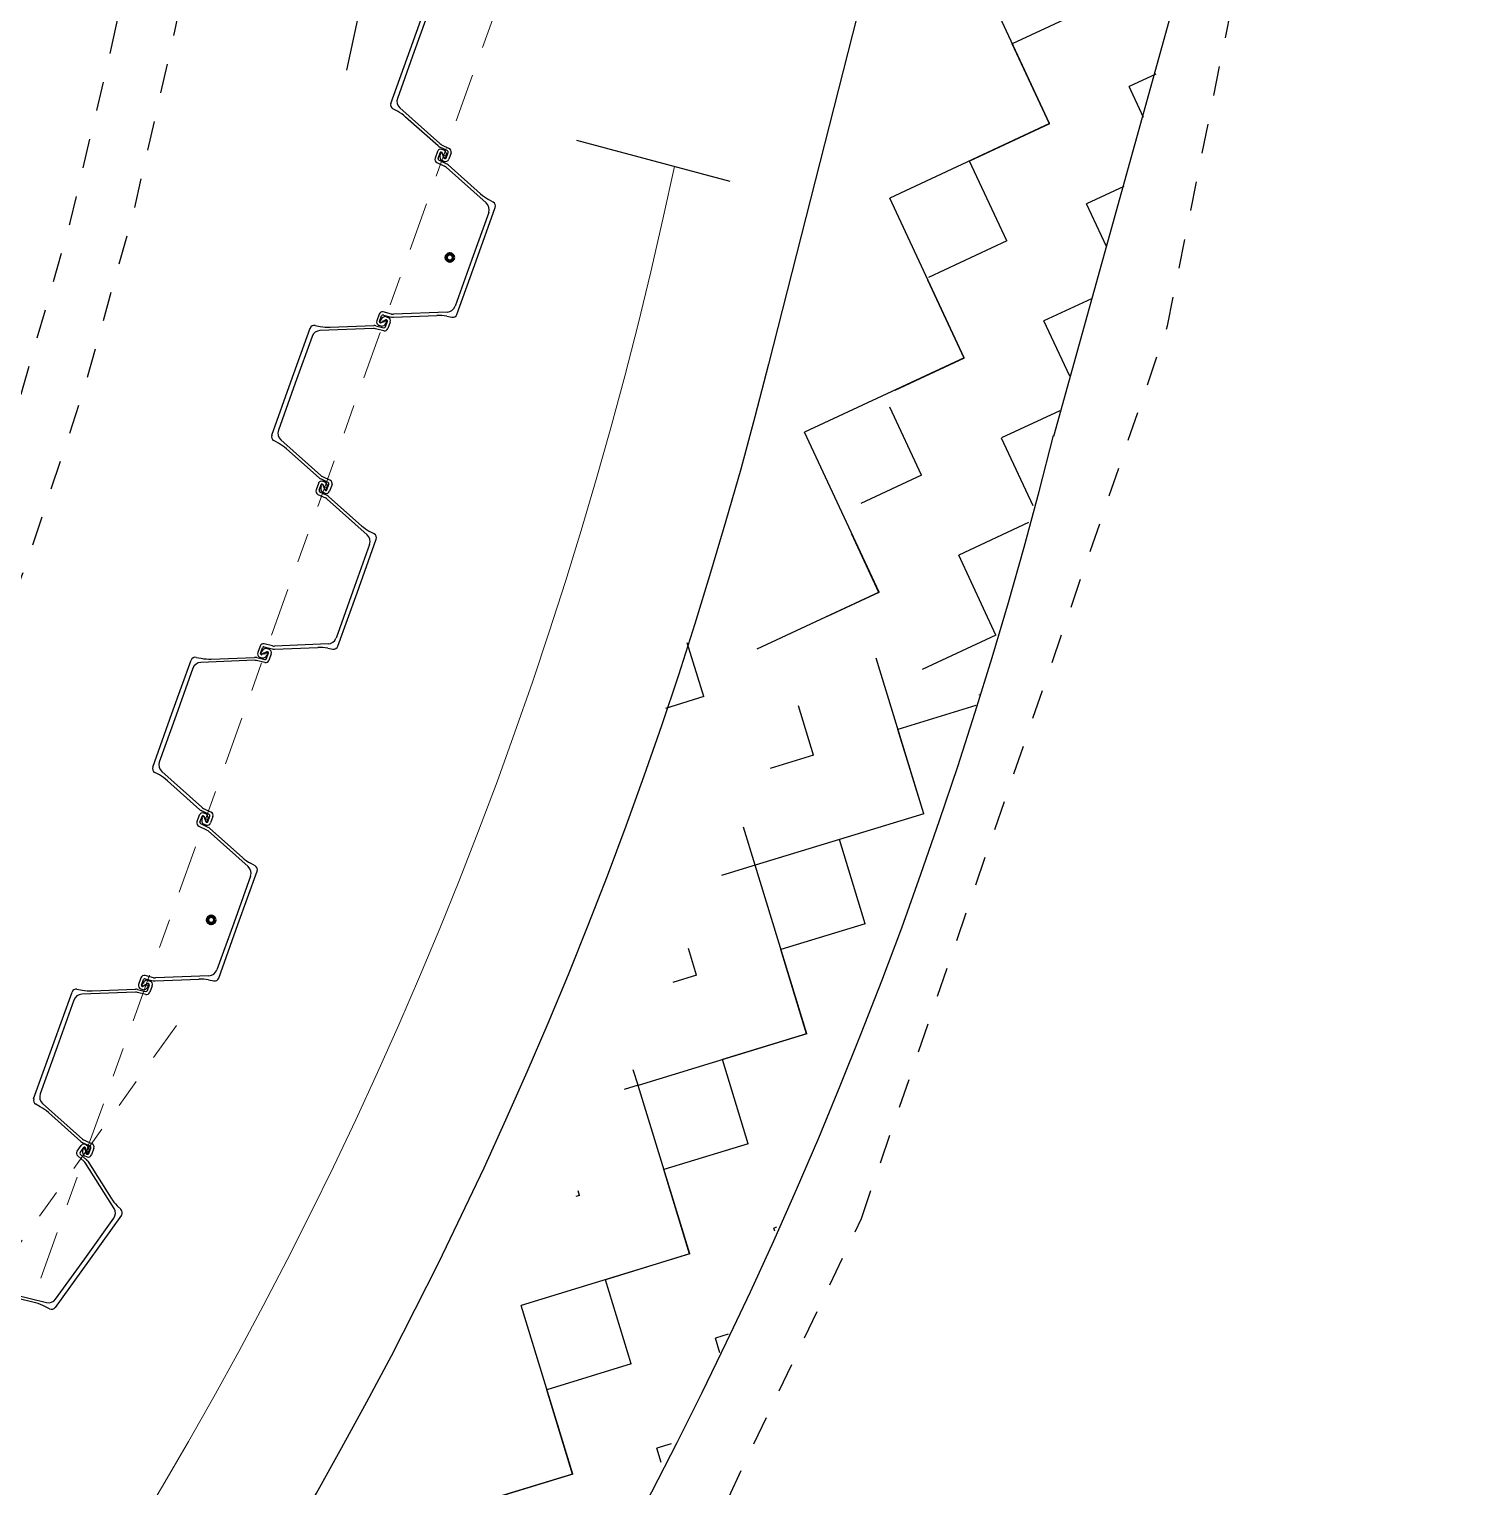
# Model space of a CAD drawing. Header units: metres. Extents: x 2681086.2 to 2681125.9, y 1225431.9 to 1225460.7.
# Drawn here: x 2681120.916 to 2681125.854, y 1225442.685 to 1225447.647 of the extents above; entities that cross this region are included whole.
import ezdxf

# ---------------------------------------------------------------- set-up
doc = ezdxf.new("R2010")
doc.units = ezdxf.units.M
for name, pattern in [('ALL_S17', [0.025, 0, -0.025]), ('AUSGEZOGEN', [0]), ('MITTE2_S7', [0.55, 0.375, -0.175]), ('STRICHPUNKT2_S11', [0.245, 0.165, -0.04, 0, -0.04])]:
    doc.linetypes.add(name, pattern=pattern)
for name, color, linetype, lineweight in [('AXE', 4, 'MITTE2_S7', 18), ('Beton Ansicht', 252, 'AUSGEZOGEN', 25), ('Beton geschnitten', 8, 'AUSGEZOGEN', 25), ('Standard', 7, 'AUSGEZOGEN', 13), ('Vermassung Schnitte', 7, 'AUSGEZOGEN', 18)]:
    doc.layers.add(name, color=color, linetype=linetype, lineweight=lineweight)

# ---------------------------------------------------------------- blocks, each defined once
blk = doc.blocks.new('COMPLEXOBJECT_66')
at = {"color": 7, "linetype": 'AUSGEZOGEN', "lineweight": 25, "transparency": 33554687}
for p, q in [((320.2937, 443.9899), (320.3074, 444.009)), ((320.3171, 443.9548), (320.2955, 443.9739)), ((320.3153, 444.0028), (320.3034, 443.9862)), ((320.3041, 443.9796), (320.3252, 443.961)), ((320.3208, 444.0025), (320.3195, 444.0035)), ((320.3241, 443.982), (320.322, 444.0004)), ((320.3242, 444.0118), (320.3303, 444.0074)), ((320.331, 443.9852), (320.3279, 443.981)), ((320.4193, 443.7953), (320.3217, 443.9494)), ((320.3298, 443.9557), (320.4089, 443.8305)), ((320.4302, 443.8041), (320.4429, 443.7916)), ((319.9507, 443.5124), (319.9645, 443.5315)), ((319.971, 443.5235), (319.9591, 443.5069)), ((320.0019, 443.5109), (319.9776, 443.5249)), ((319.9802, 443.5349), (320.0052, 443.5205)), ((320.0118, 443.5179), (320.189, 443.4747)), ((319.9596, 443.4912), (319.9535, 443.4956)), ((319.9598, 443.5027), (319.9611, 443.5018)), ((319.9635, 443.5013), (319.9817, 443.5053)), ((319.9839, 443.5019), (319.9808, 443.4977)), ((320.1523, 443.4732), (320.0084, 443.5083)), ((320.2, 443.4535), (320.1841, 443.4615))]:
    blk.add_line(p, q, dxfattribs=at)
for points in [[(320.4445, 443.7722), (320.3317, 443.6151), (320.2189, 443.4581)], [(320.2205, 443.4863), (320.3194, 443.624), (320.4183, 443.7617)]]:
    blk.add_lwpolyline(points, dxfattribs=at)
for centre, radius, start, end in [((320.3172, 444.002), 0.012, 54.3126, 144.3126), ((320.3034, 443.9829), 0.012, 144.3126, 228.602), ((320.3074, 443.9833), 0.005, 144.3126, 228.602), ((320.3177, 444.001), 0.003, 54.3126, 144.3126), ((320.319, 444.0001), 0.003, 6.3126, 54.3126), ((320.3262, 443.9822), 0.00213, 186.3126, 324.3126), ((320.3244, 443.9993), 0.01, 13.7743, 54.3126), ((320.3147, 443.9969), 0.02, 324.3126, 13.7743), ((320.3006, 443.936), 0.025, 32.3296, 48.602), ((320.3086, 443.9423), 0.025, 32.3296, 48.602), ((320.5357, 443.9108), 0.15, 212.3296, 225.3126), ((320.3939, 443.7792), 0.03, 324.3126, 32.3296), ((320.4323, 443.7809), 0.015, 324.3126, 45.3126), ((319.9742, 443.5245), 0.012, 60.0232, 144.3126), ((319.9751, 443.5206), 0.005, 60.0232, 144.3126), ((320.0177, 443.5422), 0.025, 240.0232, 256.2957), ((319.9605, 443.5054), 0.012, 144.3126, 234.3126), ((319.9616, 443.5052), 0.003, 144.3126, 234.3126), ((319.9654, 443.4994), 0.01, 234.3126, 274.8509), ((319.9629, 443.5042), 0.003, 234.3126, 282.3126), ((319.9645, 443.5093), 0.02, 274.8509, 324.3126), ((319.9821, 443.5032), 0.00213, 324.3126, 102.3126), ((320.0143, 443.5326), 0.025, 240.0232, 256.2957), ((320.1167, 443.3275), 0.15, 63.3126, 76.2957), ((320.1961, 443.5038), 0.03, 256.2957, 324.3126), ((320.2068, 443.4669), 0.015, 243.3126, 324.3126)]:
    blk.add_arc(centre, radius, start, end, dxfattribs=at)
blk = doc.blocks.new('COMPLEXOBJECT_67')
at = {"color": 7, "linetype": 'AUSGEZOGEN', "lineweight": 25, "transparency": 33554687}
for p, q in [((321.7301, 447.9426), (321.7319, 447.9476)), ((321.7495, 447.9488), (321.7331, 447.94)), ((321.7484, 447.9254), (321.7553, 447.9446)), ((321.7506, 447.9596), (321.7576, 447.9571)), ((321.7535, 447.9485), (321.7519, 447.949)), ((321.7649, 447.9417), (321.7569, 447.9195)), ((321.509, 447.9298), (321.5265, 447.9265)), ((321.7077, 447.9196), (321.5254, 447.9125)), ((321.5603, 447.924), (321.7083, 447.9298)), ((321.7427, 447.9119), (321.7147, 447.9189)), ((321.7153, 447.9291), (321.7425, 447.9223)), ((321.384, 447.5294), (321.3684, 447.538)), ((321.3921, 447.5409), (321.5282, 447.4196)), ((321.5222, 447.4113), (321.4117, 447.5099)), ((321.5534, 447.3954), (321.5281, 447.4074)), ((321.5292, 447.3826), (321.531, 447.3875)), ((321.5341, 447.4156), (321.5602, 447.4032)), ((321.5349, 447.3876), (321.542, 447.3704)), ((321.5491, 447.37), (321.556, 447.3892)), ((321.5663, 447.3883), (321.5584, 447.3661)), ((321.543, 447.3589), (321.5359, 447.3614)), ((321.5437, 447.3687), (321.5453, 447.3682))]:
    blk.add_line(p, q, dxfattribs=at)
for points in [[(321.3615, 447.5562), (321.4268, 447.7382), (321.4921, 447.9202)], [(321.4983, 447.8926), (321.4411, 447.7331), (321.3838, 447.5735)]]:
    blk.add_lwpolyline(points, dxfattribs=at)
for centre, radius, start, end in [((321.7321, 447.9419), 0.00213, 160.2623, 298.2623), ((321.7507, 447.9408), 0.02, 110.8006, 160.2623), ((321.7472, 447.9502), 0.01, 70.2623, 110.8006), ((321.7509, 447.9462), 0.003, 70.2623, 118.2623), ((321.7525, 447.9456), 0.003, 340.2623, 70.2623), ((321.7536, 447.9458), 0.012, 340.2623, 70.2623), ((321.5062, 447.9151), 0.015, 79.2623, 160.2623), ((321.5266, 447.8825), 0.03, 92.2454, 160.2623), ((321.5544, 448.0739), 0.15, 259.2623, 272.2454), ((321.7086, 447.8947), 0.025, 75.9729, 92.2454), ((321.7092, 447.9048), 0.025, 75.9729, 92.2454), ((321.7437, 447.9271), 0.005, 255.9729, 340.2623), ((321.7456, 447.9236), 0.012, 255.9729, 340.2623), ((321.3756, 447.5512), 0.015, 160.2623, 241.2623), ((321.412, 447.5633), 0.03, 160.2623, 228.2793), ((321.3119, 447.3979), 0.15, 48.2793, 61.2623), ((321.5389, 447.43), 0.025, 228.2793, 244.5517), ((321.5449, 447.4382), 0.025, 228.2793, 244.5517), ((321.533, 447.3868), 0.00213, 22.2623, 160.2623), ((321.5513, 447.3909), 0.005, 340.2623, 64.5517), ((321.555, 447.3924), 0.012, 340.2623, 64.5517), ((321.548, 447.3758), 0.02, 160.2623, 209.724), ((321.5393, 447.3708), 0.01, 209.724, 250.2623), ((321.5447, 447.3716), 0.003, 202.2623, 250.2623), ((321.5471, 447.3702), 0.012, 250.2623, 340.2623), ((321.5463, 447.371), 0.003, 250.2623, 340.2623)]:
    blk.add_arc(centre, radius, start, end, dxfattribs=at)
blk = doc.blocks.new('COMPLEXOBJECT_68')
at = {"color": 7, "linetype": 'AUSGEZOGEN', "lineweight": 25, "transparency": 33554687}
for p, q in [((321.5199, 447.3922), (321.5119, 447.3699)), ((321.5223, 447.3691), (321.5292, 447.3883)), ((321.533, 447.3901), (321.5345, 447.3896)), ((321.5423, 447.3969), (321.5353, 447.3994)), ((321.5363, 447.3879), (321.5433, 447.3707)), ((321.5181, 447.3551), (321.5441, 447.3427)), ((321.5501, 447.3509), (321.5248, 447.3629)), ((321.5473, 447.3708), (321.5491, 447.3757)), ((321.55, 447.3387), (321.6862, 447.2174)), ((321.6665, 447.2484), (321.556, 447.347)), ((321.7099, 447.2203), (321.6942, 447.2289)), ((321.3636, 446.8394), (321.3356, 446.8464)), ((321.5529, 446.8458), (321.3706, 446.8387)), ((321.3214, 446.8388), (321.3134, 446.8166)), ((321.3206, 446.8012), (321.3277, 446.7987)), ((321.323, 446.8137), (321.3299, 446.8329)), ((321.3263, 446.8093), (321.3248, 446.8098)), ((321.3451, 446.8183), (321.3288, 446.8095)), ((321.3358, 446.836), (321.363, 446.8292)), ((321.3464, 446.8107), (321.3481, 446.8157)), ((321.37, 446.8285), (321.518, 446.8343)), ((321.5518, 446.8318), (321.5693, 446.8285))]:
    blk.add_line(p, q, dxfattribs=at)
for points in [[(321.5862, 446.8381), (321.6515, 447.0201), (321.7168, 447.2021)], [(321.6945, 447.1848), (321.6372, 447.0252), (321.5799, 446.8656)]]:
    blk.add_lwpolyline(points, dxfattribs=at)
for centre, radius, start, end in [((321.5312, 447.3881), 0.012, 70.2623, 160.2623), ((321.532, 447.3873), 0.003, 70.2623, 160.2623), ((321.5335, 447.3867), 0.003, 22.2623, 70.2623), ((321.5389, 447.3874), 0.01, 29.724, 70.2623), ((321.5303, 447.3825), 0.02, 340.2623, 29.724), ((321.5232, 447.3659), 0.012, 160.2623, 244.5517), ((321.527, 447.3674), 0.005, 160.2623, 244.5517), ((321.5453, 447.3715), 0.00213, 202.2623, 340.2623), ((321.5334, 447.3201), 0.025, 48.2793, 64.5517), ((321.5394, 447.3283), 0.025, 48.2793, 64.5517), ((321.7664, 447.3604), 0.15, 228.2793, 241.2623), ((321.6662, 447.195), 0.03, 340.2623, 48.2793), ((321.7027, 447.2071), 0.015, 340.2623, 61.2623), ((321.3327, 446.8347), 0.012, 75.9729, 160.2623), ((321.5517, 446.8758), 0.03, 272.2453, 340.2623), ((321.3247, 446.8125), 0.012, 160.2623, 250.2623), ((321.3258, 446.8127), 0.003, 160.2623, 250.2623), ((321.3273, 446.8121), 0.003, 250.2623, 298.2623), ((321.3311, 446.8081), 0.01, 250.2623, 290.8006), ((321.3346, 446.8312), 0.005, 75.9729, 160.2623), ((321.3275, 446.8175), 0.02, 290.8006, 340.2623), ((321.3461, 446.8164), 0.00213, 340.2623, 118.2623), ((321.369, 446.8535), 0.025, 255.9729, 272.2453), ((321.3696, 446.8636), 0.025, 255.9729, 272.2453), ((321.5238, 446.6844), 0.15, 79.2623, 92.2453), ((321.5721, 446.8432), 0.015, 259.2623, 340.2623)]:
    blk.add_arc(centre, radius, start, end, dxfattribs=at)
blk = doc.blocks.new('COMPLEXOBJECT_69')
at = {"color": 7, "linetype": 'AUSGEZOGEN', "lineweight": 25, "transparency": 33554687}
for p, q in [((321.1037, 446.8003), (321.1212, 446.797)), ((321.155, 446.7945), (321.303, 446.8003)), ((321.31, 446.7996), (321.3372, 446.7928)), ((321.3249, 446.8131), (321.3267, 446.8181)), ((321.3442, 446.8193), (321.3279, 446.8105)), ((321.3431, 446.7959), (321.35, 446.8151)), ((321.3453, 446.8301), (321.3524, 446.8276)), ((321.3482, 446.819), (321.3467, 446.8195)), ((321.3596, 446.8122), (321.3516, 446.79)), ((321.3024, 446.7901), (321.1201, 446.783)), ((321.3374, 446.7824), (321.3094, 446.7894)), ((320.9788, 446.3999), (320.9631, 446.4085)), ((320.9868, 446.4114), (321.123, 446.2901)), ((321.117, 446.2818), (321.0065, 446.3804)), ((321.1482, 446.2659), (321.1229, 446.2779)), ((321.1239, 446.2531), (321.1257, 446.258)), ((321.1289, 446.2861), (321.1549, 446.2737)), ((321.1297, 446.2581), (321.1367, 446.2409)), ((321.1438, 446.2405), (321.1507, 446.2597)), ((321.1611, 446.2588), (321.1531, 446.2366)), ((321.1377, 446.2294), (321.1307, 446.2319)), ((321.1385, 446.2392), (321.14, 446.2387))]:
    blk.add_line(p, q, dxfattribs=at)
for points in [[(320.9562, 446.4267), (321.0215, 446.6087), (321.0868, 446.7907)], [(321.0931, 446.7632), (321.0358, 446.6036), (320.9786, 446.444)]]:
    blk.add_lwpolyline(points, dxfattribs=at)
for centre, radius, start, end in [((321.1009, 446.7856), 0.015, 79.2623, 160.2623), ((321.1492, 446.9444), 0.15, 259.2623, 272.2454), ((321.304, 446.7753), 0.025, 75.9729, 92.2454), ((321.3269, 446.8124), 0.00213, 160.2623, 298.2623), ((321.3455, 446.8113), 0.02, 110.8006, 160.2623), ((321.3384, 446.7976), 0.005, 255.9729, 340.2623), ((321.3419, 446.8207), 0.01, 70.2623, 110.8006), ((321.3457, 446.8167), 0.003, 70.2623, 118.2623), ((321.3472, 446.8161), 0.003, 340.2623, 70.2623), ((321.3483, 446.8163), 0.012, 340.2623, 70.2623), ((321.1213, 446.753), 0.03, 92.2454, 160.2623), ((321.3034, 446.7652), 0.025, 75.9729, 92.2454), ((321.3403, 446.7941), 0.012, 255.9729, 340.2623), ((321.0068, 446.4338), 0.03, 160.2623, 228.2793), ((320.9703, 446.4217), 0.015, 160.2623, 241.2623), ((320.9066, 446.2684), 0.15, 48.2793, 61.2623), ((321.1336, 446.3005), 0.025, 228.2793, 244.5517), ((321.1427, 446.2463), 0.02, 160.2623, 209.724), ((321.1396, 446.3087), 0.025, 228.2793, 244.5517), ((321.1277, 446.2573), 0.00213, 22.2623, 160.2623), ((321.146, 446.2614), 0.005, 340.2623, 64.5517), ((321.1498, 446.2629), 0.012, 340.2623, 64.5517), ((321.1341, 446.2413), 0.01, 209.724, 250.2623), ((321.1395, 446.2421), 0.003, 202.2623, 250.2623), ((321.1418, 446.2407), 0.012, 250.2623, 340.2623), ((321.141, 446.2415), 0.003, 250.2623, 340.2623)]:
    blk.add_arc(centre, radius, start, end, dxfattribs=at)
blk = doc.blocks.new('COMPLEXOBJECT_70')
at = {"color": 7, "linetype": 'AUSGEZOGEN', "lineweight": 25, "transparency": 33554687}
for p, q in [((321.1147, 446.2627), (321.1067, 446.2404)), ((321.117, 446.2396), (321.1239, 446.2588)), ((321.1277, 446.2606), (321.1293, 446.2601)), ((321.1371, 446.2674), (321.13, 446.2699)), ((321.131, 446.2584), (321.1381, 446.2412)), ((321.142, 446.2413), (321.1438, 446.2462)), ((321.1128, 446.2256), (321.1389, 446.2132)), ((321.1449, 446.2214), (321.1196, 446.2334)), ((321.1448, 446.2092), (321.2809, 446.0879)), ((321.2613, 446.1189), (321.1508, 446.2175)), ((321.3046, 446.0908), (321.289, 446.0994)), ((320.9161, 445.7093), (320.9081, 445.6871)), ((320.9177, 445.6842), (320.9246, 445.7034)), ((320.9583, 445.7099), (320.9303, 445.7169)), ((320.9305, 445.7065), (320.9577, 445.6997)), ((320.9648, 445.699), (321.1127, 445.7048)), ((321.1476, 445.7163), (320.9654, 445.7092)), ((321.1465, 445.7023), (321.164, 445.699)), ((320.9154, 445.6717), (320.9224, 445.6692)), ((320.9211, 445.6798), (320.9195, 445.6803)), ((320.9399, 445.6888), (320.9235, 445.68)), ((320.9411, 445.6812), (320.9429, 445.6862))]:
    blk.add_line(p, q, dxfattribs=at)
for points in [[(321.2892, 446.0553), (321.2319, 445.8957), (321.1747, 445.7361)], [(321.1809, 445.7086), (321.2462, 445.8906), (321.3115, 446.0726)]]:
    blk.add_lwpolyline(points, dxfattribs=at)
for centre, radius, start, end in [((321.1259, 446.2586), 0.012, 70.2623, 160.2623), ((321.1267, 446.2578), 0.003, 70.2623, 160.2623), ((321.1283, 446.2572), 0.003, 22.2623, 70.2623), ((321.1337, 446.2579), 0.01, 29.724, 70.2623), ((321.125, 446.253), 0.02, 340.2623, 29.724), ((321.118, 446.2364), 0.012, 160.2623, 244.5517), ((321.1217, 446.2379), 0.005, 160.2623, 244.5517), ((321.14, 446.242), 0.00213, 202.2623, 340.2623), ((321.1281, 446.1906), 0.025, 48.2793, 64.5517), ((321.1341, 446.1988), 0.025, 48.2793, 64.5517), ((321.3611, 446.2309), 0.15, 228.2793, 241.2623), ((321.261, 446.0655), 0.03, 340.2623, 48.2793), ((321.2974, 446.0776), 0.015, 340.2623, 61.2623), ((320.9274, 445.7052), 0.012, 75.9729, 160.2623), ((320.9293, 445.7017), 0.005, 75.9729, 160.2623), ((320.9638, 445.724), 0.025, 255.9729, 272.2453), ((320.9644, 445.7341), 0.025, 255.9729, 272.2453), ((321.1186, 445.5549), 0.15, 79.2623, 92.2453), ((321.1464, 445.7463), 0.03, 272.2453, 340.2623), ((321.1668, 445.7137), 0.015, 259.2623, 340.2623), ((320.9194, 445.683), 0.012, 160.2623, 250.2623), ((320.9205, 445.6832), 0.003, 160.2623, 250.2623), ((320.9221, 445.6826), 0.003, 250.2623, 298.2623), ((320.9258, 445.6786), 0.01, 250.2623, 290.8006), ((320.9223, 445.688), 0.02, 290.8006, 340.2623), ((320.9409, 445.6869), 0.00213, 340.2623, 118.2623)]:
    blk.add_arc(centre, radius, start, end, dxfattribs=at)
blk = doc.blocks.new('COMPLEXOBJECT_71')
at = {"color": 7, "linetype": 'AUSGEZOGEN', "lineweight": 25, "transparency": 33554687}
for p, q in [((320.94, 445.7006), (320.9471, 445.6981)), ((320.6984, 445.6708), (320.7159, 445.6675)), ((320.8971, 445.6607), (320.7148, 445.6535)), ((320.7498, 445.665), (320.8977, 445.6708)), ((320.9321, 445.6529), (320.9041, 445.6599)), ((320.9047, 445.6701), (320.9319, 445.6633)), ((320.9196, 445.6837), (320.9214, 445.6886)), ((320.9389, 445.6898), (320.9226, 445.6811)), ((320.9379, 445.6665), (320.9447, 445.6856)), ((320.9429, 445.6895), (320.9414, 445.69)), ((320.9543, 445.6827), (320.9463, 445.6605)), ((320.5735, 445.2704), (320.5578, 445.279)), ((320.5815, 445.282), (320.7177, 445.1606)), ((320.7117, 445.1523), (320.6012, 445.2509)), ((320.7236, 445.1567), (320.7496, 445.1443)), ((320.7429, 445.1364), (320.7176, 445.1484)), ((320.7186, 445.1236), (320.7204, 445.1285)), ((320.7244, 445.1286), (320.7314, 445.1114)), ((320.7332, 445.1097), (320.7347, 445.1092)), ((320.7386, 445.111), (320.7454, 445.1302)), ((320.7558, 445.1294), (320.7478, 445.1072)), ((320.7325, 445.0999), (320.7254, 445.1024))]:
    blk.add_line(p, q, dxfattribs=at)
for points in [[(320.5509, 445.2972), (320.6162, 445.4792), (320.6815, 445.6612)], [(320.6878, 445.6337), (320.6305, 445.4741), (320.5733, 445.3145)]]:
    blk.add_lwpolyline(points, dxfattribs=at)
for centre, radius, start, end in [((320.9402, 445.6818), 0.02, 110.8006, 160.2623), ((320.9366, 445.6912), 0.01, 70.2623, 110.8006), ((320.6956, 445.6561), 0.015, 79.2623, 160.2623), ((320.716, 445.6235), 0.03, 92.2454, 160.2623), ((320.7439, 445.8149), 0.15, 259.2623, 272.2454), ((320.8981, 445.6357), 0.025, 75.9729, 92.2454), ((320.8987, 445.6458), 0.025, 75.9729, 92.2454), ((320.9216, 445.6829), 0.00213, 160.2623, 298.2623), ((320.9331, 445.6681), 0.005, 255.9729, 340.2623), ((320.9351, 445.6646), 0.012, 255.9729, 340.2623), ((320.9404, 445.6872), 0.003, 70.2623, 118.2623), ((320.9419, 445.6866), 0.003, 340.2623, 70.2623), ((320.943, 445.6868), 0.012, 340.2623, 70.2623), ((320.6015, 445.3043), 0.03, 160.2623, 228.2793), ((320.565, 445.2922), 0.015, 160.2623, 241.2623), ((320.5013, 445.1389), 0.15, 48.2793, 61.2623), ((320.7343, 445.1792), 0.025, 228.2793, 244.5517), ((320.7283, 445.171), 0.025, 228.2793, 244.5517), ((320.7375, 445.1168), 0.02, 160.2623, 209.724), ((320.7288, 445.1119), 0.01, 209.724, 250.2623), ((320.7224, 445.1278), 0.00213, 22.2623, 160.2623), ((320.7342, 445.1126), 0.003, 202.2623, 250.2623), ((320.7365, 445.1112), 0.012, 250.2623, 340.2623), ((320.7357, 445.112), 0.003, 250.2623, 340.2623), ((320.7407, 445.1319), 0.005, 340.2623, 64.5517), ((320.7445, 445.1334), 0.012, 340.2623, 64.5517)]:
    blk.add_arc(centre, radius, start, end, dxfattribs=at)
blk = doc.blocks.new('COMPLEXOBJECT_72')
at = {"color": 7, "linetype": 'AUSGEZOGEN', "lineweight": 25, "transparency": 33554687}
for p, q in [((320.7094, 445.1332), (320.7014, 445.111)), ((320.7117, 445.1101), (320.7186, 445.1293)), ((320.7396, 445.0919), (320.7143, 445.1039)), ((320.7224, 445.1311), (320.724, 445.1306)), ((320.7318, 445.1379), (320.7247, 445.1404)), ((320.7257, 445.1289), (320.7328, 445.1117)), ((320.7368, 445.1118), (320.7385, 445.1168)), ((320.7075, 445.0961), (320.7336, 445.0837)), ((320.7395, 445.0798), (320.8756, 444.9584)), ((320.856, 444.9894), (320.7455, 445.088)), ((320.8993, 444.9613), (320.8837, 444.9699)), ((320.5108, 444.5798), (320.5029, 444.5576)), ((320.5124, 444.5547), (320.5193, 444.5739)), ((320.5346, 444.5593), (320.5182, 444.5505)), ((320.553, 444.5804), (320.525, 444.5874)), ((320.5252, 444.577), (320.5524, 444.5702)), ((320.5595, 444.5695), (320.7074, 444.5753)), ((320.7423, 444.5868), (320.5601, 444.5797)), ((320.7412, 444.5728), (320.7587, 444.5695)), ((320.5101, 444.5422), (320.5172, 444.5397)), ((320.5158, 444.5503), (320.5142, 444.5508)), ((320.5358, 444.5517), (320.5376, 444.5567))]:
    blk.add_line(p, q, dxfattribs=at)
for points in [[(320.8839, 444.9258), (320.8266, 444.7663), (320.7694, 444.6067)], [(320.7757, 444.5791), (320.8409, 444.7611), (320.9062, 444.9431)]]:
    blk.add_lwpolyline(points, dxfattribs=at)
for centre, radius, start, end in [((320.7127, 445.1069), 0.012, 160.2623, 244.5517), ((320.7207, 445.1291), 0.012, 70.2623, 160.2623), ((320.7164, 445.1084), 0.005, 160.2623, 244.5517), ((320.7214, 445.1283), 0.003, 70.2623, 160.2623), ((320.723, 445.1278), 0.003, 22.2623, 70.2623), ((320.7284, 445.1285), 0.01, 29.724, 70.2623), ((320.7348, 445.1125), 0.00213, 202.2623, 340.2623), ((320.7197, 445.1235), 0.02, 340.2623, 29.724), ((320.7229, 445.0611), 0.025, 48.2793, 64.5517), ((320.7288, 445.0693), 0.025, 48.2793, 64.5517), ((320.9558, 445.1014), 0.15, 228.2793, 241.2623), ((320.8557, 444.936), 0.03, 340.2623, 48.2793), ((320.8921, 444.9482), 0.015, 340.2623, 61.2623), ((320.5221, 444.5757), 0.012, 75.9729, 160.2623), ((320.524, 444.5722), 0.005, 75.9729, 160.2623), ((320.5356, 444.5574), 0.00213, 340.2623, 118.2623), ((320.5585, 444.5945), 0.025, 255.9729, 272.2453), ((320.5591, 444.6046), 0.025, 255.9729, 272.2453), ((320.7133, 444.4254), 0.15, 79.2623, 92.2453), ((320.7411, 444.6168), 0.03, 272.2453, 340.2623), ((320.7615, 444.5842), 0.015, 259.2623, 340.2623), ((320.5141, 444.5535), 0.012, 160.2623, 250.2623), ((320.5153, 444.5537), 0.003, 160.2623, 250.2623), ((320.5168, 444.5531), 0.003, 250.2623, 298.2623), ((320.5205, 444.5491), 0.01, 250.2623, 290.8006), ((320.517, 444.5585), 0.02, 290.8006, 340.2623)]:
    blk.add_arc(centre, radius, start, end, dxfattribs=at)
blk = doc.blocks.new('COMPLEXOBJECT_73')
at = {"color": 7, "linetype": 'AUSGEZOGEN', "lineweight": 25, "transparency": 33554687}
for p, q in [((320.5143, 444.5542), (320.5161, 444.5591)), ((320.5337, 444.5604), (320.5173, 444.5516)), ((320.5347, 444.5711), (320.5418, 444.5686)), ((320.5376, 444.56), (320.5361, 444.5605)), ((320.2931, 444.5414), (320.3106, 444.538)), ((320.4918, 444.5312), (320.3096, 444.524)), ((320.3445, 444.5355), (320.4924, 444.5413)), ((320.5269, 444.5234), (320.4988, 444.5304)), ((320.4995, 444.5406), (320.5266, 444.5338)), ((320.5326, 444.537), (320.5394, 444.5562)), ((320.549, 444.5532), (320.5411, 444.531)), ((320.1682, 444.141), (320.1525, 444.1495)), ((320.1762, 444.1525), (320.3124, 444.0311)), ((320.3064, 444.0229), (320.1959, 444.1214)), ((320.3376, 444.0069), (320.3123, 444.0189)), ((320.3183, 444.0272), (320.3443, 444.0148)), ((320.3133, 443.9941), (320.3151, 443.999)), ((320.3191, 443.9991), (320.3261, 443.9819)), ((320.3272, 443.9704), (320.3201, 443.973)), ((320.3279, 443.9803), (320.3294, 443.9797)), ((320.3333, 443.9815), (320.3401, 444.0007)), ((320.3505, 443.9999), (320.3425, 443.9777))]:
    blk.add_line(p, q, dxfattribs=at)
for points in [[(320.1456, 444.1677), (320.2109, 444.3497), (320.2762, 444.5317)], [(320.2825, 444.5042), (320.2252, 444.3446), (320.168, 444.185)]]:
    blk.add_lwpolyline(points, dxfattribs=at)
for centre, radius, start, end in [((320.5349, 444.5524), 0.02, 110.8006, 160.2623), ((320.5313, 444.5617), 0.01, 70.2623, 110.8006), ((320.5351, 444.5577), 0.003, 70.2623, 118.2623), ((320.5366, 444.5572), 0.003, 340.2623, 70.2623), ((320.5377, 444.5573), 0.012, 340.2623, 70.2623), ((320.2903, 444.5266), 0.015, 79.2623, 160.2623), ((320.3107, 444.494), 0.03, 92.2454, 160.2623), ((320.3386, 444.6854), 0.15, 259.2623, 272.2454), ((320.4928, 444.5062), 0.025, 75.9729, 92.2454), ((320.4934, 444.5163), 0.025, 75.9729, 92.2454), ((320.5163, 444.5534), 0.00213, 160.2623, 298.2623), ((320.5279, 444.5387), 0.005, 255.9729, 340.2623), ((320.5298, 444.5351), 0.012, 255.9729, 340.2623), ((320.1598, 444.1627), 0.015, 160.2623, 241.2623), ((320.1962, 444.1749), 0.03, 160.2623, 228.2793), ((320.0961, 444.0094), 0.15, 48.2793, 61.2623), ((320.323, 444.0415), 0.025, 228.2793, 244.5517), ((320.329, 444.0497), 0.025, 228.2793, 244.5517), ((320.3392, 444.0039), 0.012, 340.2623, 64.5517), ((320.3322, 443.9873), 0.02, 160.2623, 209.724), ((320.3235, 443.9824), 0.01, 209.724, 250.2623), ((320.3171, 443.9983), 0.00213, 22.2623, 160.2623), ((320.3289, 443.9831), 0.003, 202.2623, 250.2623), ((320.3312, 443.9817), 0.012, 250.2623, 340.2623), ((320.3304, 443.9825), 0.003, 250.2623, 340.2623), ((320.3354, 444.0024), 0.005, 340.2623, 64.5517)]:
    blk.add_arc(centre, radius, start, end, dxfattribs=at)

msp = doc.modelspace()

# ---------------------------------------------------------------- hatches: boundary and pattern name
at = {"layer": 'Beton Ansicht', "transparency": 33554687}
h = msp.add_hatch(dxfattribs=at)
h.set_pattern_fill('MUSTER', color=256, scale=0.6, angle=115, style=0, pattern_type=2)
h.set_pattern_definition([(115, (2680799.191, 1225000.419), (-0.7973556, 0.2902137), [0.6, -0.6]), (205, (2680799.191, 1225000.419), (-0.2902137, -0.7973556), [0.6, -0.6])])
h.paths.add_polyline_path([(2681123.162, 1225445.584), (2681124.152, 1225445.382), (2681124.539, 1225446.753), (2681124.776, 1225447.579), (2681125.136, 1225448.9), (2681123.987, 1225448.235), (2681123.853, 1225448.156), (2681123.679, 1225447.472), (2681123.517, 1225446.661)], flags=0)
h = msp.add_hatch(dxfattribs=at)
h.set_pattern_fill('MUSTER', color=256, scale=0.3, angle=115, style=0, pattern_type=2)
h.set_pattern_definition([(115, (2680799.988, 1225000.128), (-0.39867781, 0.14510686), [0.3, -0.3]), (205, (2680799.988, 1225000.128), (-0.14510686, -0.39867781), [0.3, -0.3])])
h.paths.add_polyline_path([(2681123.622, 1225445.614), (2681124.152, 1225445.382), (2681124.539, 1225446.753), (2681124.776, 1225447.579), (2681125.136, 1225448.9), (2681124.494, 1225448.528)], flags=0)
h = msp.add_hatch(dxfattribs=at)
h.set_pattern_fill('MUSTER', color=256, scale=0.6, angle=107, style=0, pattern_type=2)
h.set_pattern_definition([(107, (2680799.287, 1225000.635), (-0.7492059, 0.3983598), [0.6, -0.6]), (197, (2680799.287, 1225000.635), (-0.3983598, -0.7492059), [0.6, -0.6])])
h.paths.add_polyline_path([(2681121.65, 1225442.256), (2681122.583, 1225441.869), (2681123.259, 1225443.124), (2681123.614, 1225443.908), (2681124.152, 1225445.382), (2681123.209, 1225445.715), (2681122.998, 1225445.084), (2681122.657, 1225444.214), (2681122.203, 1225443.246)], flags=0)
h = msp.add_hatch(dxfattribs=at)
h.set_pattern_fill('MUSTER', color=256, scale=0.3, angle=107, style=0, pattern_type=2)
h.set_pattern_definition([(107, (2680800.036, 1225000.237), (-0.37460294, 0.19917992), [0.3, -0.3]), (197, (2680800.036, 1225000.237), (-0.19917992, -0.37460294), [0.3, -0.3])])
h.paths.add_polyline_path([(2681122.106, 1225442.198), (2681122.583, 1225441.869), (2681123.259, 1225443.124), (2681123.614, 1225443.908), (2681124.152, 1225445.382), (2681123.591, 1225445.466)], flags=0)

# ---------------------------------------------------------------- linework, layer by layer
at = {"layer": 'AXE', "color": 52, "linetype": 'AUSGEZOGEN', "transparency": 33554687}
for p, q in [((2681122.323, 1225447.22), (2681122.332, 1225447.216)), ((2681122.332, 1225447.216), (2681122.323, 1225447.22)), ((2681122.332, 1225447.216), (2681122.323, 1225447.219)), ((2681122.323, 1225447.219), (2681122.332, 1225447.216)), ((2681122.332, 1225447.216), (2681122.323, 1225447.219)), ((2681122.323, 1225447.219), (2681122.332, 1225447.216)), ((2681122.326, 1225447.213), (2681122.329, 1225447.223)), ((2681122.329, 1225447.223), (2681122.326, 1225447.213)), ((2681122.329, 1225447.222), (2681122.326, 1225447.213)), ((2681122.326, 1225447.213), (2681122.329, 1225447.222)), ((2681122.329, 1225447.222), (2681122.326, 1225447.213)), ((2681122.326, 1225447.213), (2681122.329, 1225447.222)), ((2681122.12, 1225446.655), (2681122.13, 1225446.651)), ((2681122.13, 1225446.651), (2681122.12, 1225446.655)), ((2681122.127, 1225446.658), (2681122.123, 1225446.648)), ((2681122.123, 1225446.648), (2681122.127, 1225446.658)), ((2681121.917, 1225446.09), (2681121.927, 1225446.087)), ((2681121.927, 1225446.087), (2681121.917, 1225446.09)), ((2681121.927, 1225446.087), (2681121.918, 1225446.09)), ((2681121.918, 1225446.09), (2681121.927, 1225446.087)), ((2681121.927, 1225446.087), (2681121.918, 1225446.09)), ((2681121.918, 1225446.09), (2681121.927, 1225446.087)), ((2681121.92, 1225446.084), (2681121.924, 1225446.093)), ((2681121.924, 1225446.093), (2681121.92, 1225446.084)), ((2681121.924, 1225446.093), (2681121.921, 1225446.084)), ((2681121.921, 1225446.084), (2681121.924, 1225446.093)), ((2681121.924, 1225446.093), (2681121.921, 1225446.084)), ((2681121.921, 1225446.084), (2681121.924, 1225446.093)), ((2681121.715, 1225445.525), (2681121.724, 1225445.522)), ((2681121.724, 1225445.522), (2681121.715, 1225445.525)), ((2681121.721, 1225445.528), (2681121.718, 1225445.519)), ((2681121.718, 1225445.519), (2681121.721, 1225445.528)), ((2681121.512, 1225444.961), (2681121.522, 1225444.957)), ((2681121.522, 1225444.957), (2681121.512, 1225444.961)), ((2681121.522, 1225444.957), (2681121.512, 1225444.96)), ((2681121.512, 1225444.96), (2681121.522, 1225444.957)), ((2681121.522, 1225444.957), (2681121.512, 1225444.96)), ((2681121.512, 1225444.96), (2681121.522, 1225444.957)), ((2681121.519, 1225444.964), (2681121.515, 1225444.954)), ((2681121.515, 1225444.954), (2681121.519, 1225444.964)), ((2681121.515, 1225444.954), (2681121.519, 1225444.964)), ((2681121.519, 1225444.964), (2681121.515, 1225444.954)), ((2681121.519, 1225444.964), (2681121.515, 1225444.954)), ((2681121.515, 1225444.954), (2681121.519, 1225444.964)), ((2681121.31, 1225444.396), (2681121.319, 1225444.392)), ((2681121.319, 1225444.392), (2681121.31, 1225444.396)), ((2681121.316, 1225444.399), (2681121.313, 1225444.389)), ((2681121.313, 1225444.389), (2681121.316, 1225444.399)), ((2681121.107, 1225443.833), (2681121.115, 1225443.827)), ((2681121.115, 1225443.827), (2681121.107, 1225443.833)), ((2681121.115, 1225443.827), (2681121.107, 1225443.833)), ((2681121.107, 1225443.833), (2681121.115, 1225443.827)), ((2681121.107, 1225443.833), (2681121.115, 1225443.827)), ((2681121.115, 1225443.827), (2681121.107, 1225443.833)), ((2681121.116, 1225443.828), (2681121.107, 1225443.831)), ((2681121.107, 1225443.831), (2681121.116, 1225443.828)), ((2681121.107, 1225443.831), (2681121.116, 1225443.828)), ((2681121.116, 1225443.828), (2681121.107, 1225443.831)), ((2681121.116, 1225443.828), (2681121.107, 1225443.831)), ((2681121.107, 1225443.831), (2681121.116, 1225443.828)), ((2681121.108, 1225443.826), (2681121.114, 1225443.834)), ((2681121.114, 1225443.834), (2681121.108, 1225443.826)), ((2681121.114, 1225443.834), (2681121.108, 1225443.826)), ((2681121.108, 1225443.826), (2681121.114, 1225443.834)), ((2681121.108, 1225443.826), (2681121.114, 1225443.834)), ((2681121.114, 1225443.834), (2681121.108, 1225443.826)), ((2681121.113, 1225443.834), (2681121.11, 1225443.825)), ((2681121.11, 1225443.825), (2681121.113, 1225443.834)), ((2681121.11, 1225443.825), (2681121.113, 1225443.834)), ((2681121.113, 1225443.834), (2681121.11, 1225443.825)), ((2681121.113, 1225443.834), (2681121.11, 1225443.825)), ((2681121.11, 1225443.825), (2681121.113, 1225443.834))]:
    msp.add_line(p, q, dxfattribs=at)
at = {"layer": 'Beton geschnitten', "color": 7, "linetype": 'ALL_S17', "lineweight": 25, "transparency": 33554687}
for p, q in [((2681121.412, 1225447.64), (2681123.52, 1225457.556)), ((2681121.197, 1225447.585), (2681122.7, 1225454.662))]:
    msp.add_line(p, q, dxfattribs=at)
at = {"layer": 'Beton geschnitten', "transparency": 33554687}
for p, q in [((2681121.998, 1225447.507), (2681124.114, 1225457.431)), ((2681125.136, 1225448.9), (2681124.403, 1225446.261)), ((2681123.853, 1225448.156), (2681123.433, 1225446.507))]:
    msp.add_line(p, q, dxfattribs=at)
at = {"layer": 'Beton geschnitten', "color": 250, "linetype": 'ALL_S17', "lineweight": 25, "transparency": 33554687}
for p, q in [((2681124.791, 1225446.637), (2681125.854, 1225451.932)), ((2681123.749, 1225443.599), (2681124.791, 1225446.637)), ((2681122.093, 1225440.123), (2681123.749, 1225443.599))]:
    msp.add_line(p, q, dxfattribs=at)
at = {"layer": 'Beton geschnitten', "color": 7, "linetype": 'ALL_S17', "lineweight": 25, "transparency": 33554687}
for radius, start, end in [(13.15, 264.7689, 348.4889), (12.95, 264.7889, 348.0605)]:
    msp.add_arc((2681108.527, 1225450.264), radius, start, end, dxfattribs=at)
at = {"layer": 'Beton geschnitten', "transparency": 33554687}
for radius in [15.371, 16.371]:
    msp.add_arc((2681108.527, 1225450.258), radius, 261.6608, 345.8775, dxfattribs=at)
at = {"layer": 'Standard', "color": 7, "linetype": 'AUSGEZOGEN', "lineweight": 25, "transparency": 33554687}
msp.add_line((2681122.779, 1225447.269), (2681123.301, 1225447.13), dxfattribs=at)
at = {"layer": 'Standard', "color": 132, "linetype": 'AUSGEZOGEN', "lineweight": 70, "transparency": 33554687}
for centre in [(2681122.348, 1225446.87), (2681121.536, 1225444.615)]:
    msp.add_circle(centre, 0.0125, dxfattribs=at)
at = {"layer": 'Standard', "color": 7, "linetype": 'AUSGEZOGEN', "lineweight": 13, "transparency": 33554687}
msp.add_arc((2681108.527, 1225450.264), 14.9082, 261.6608, 348.0605, dxfattribs=at)
at = {"layer": 'Vermassung Schnitte', "color": 7, "linetype": 'STRICHPUNKT2_S11', "lineweight": 18, "transparency": 33554687}
for p, q in [((2681120.956, 1225443.396), (2681122.665, 1225448.158)), ((2681118.355, 1225439.992), (2681121.418, 1225444.256))]:
    msp.add_line(p, q, dxfattribs=at)

# ---------------------------------------------------------------- block references
at = {"color": 7, "linetype": 'AUSGEZOGEN', "lineweight": 25, "transparency": 33554687}
for name in ['COMPLEXOBJECT_67', 'COMPLEXOBJECT_68', 'COMPLEXOBJECT_69', 'COMPLEXOBJECT_70', 'COMPLEXOBJECT_71', 'COMPLEXOBJECT_72', 'COMPLEXOBJECT_73', 'COMPLEXOBJECT_66']:
    msp.add_blockref(name, (2680800.786, 1224999.838), dxfattribs=at)

doc.saveas('drawing.dxf')
